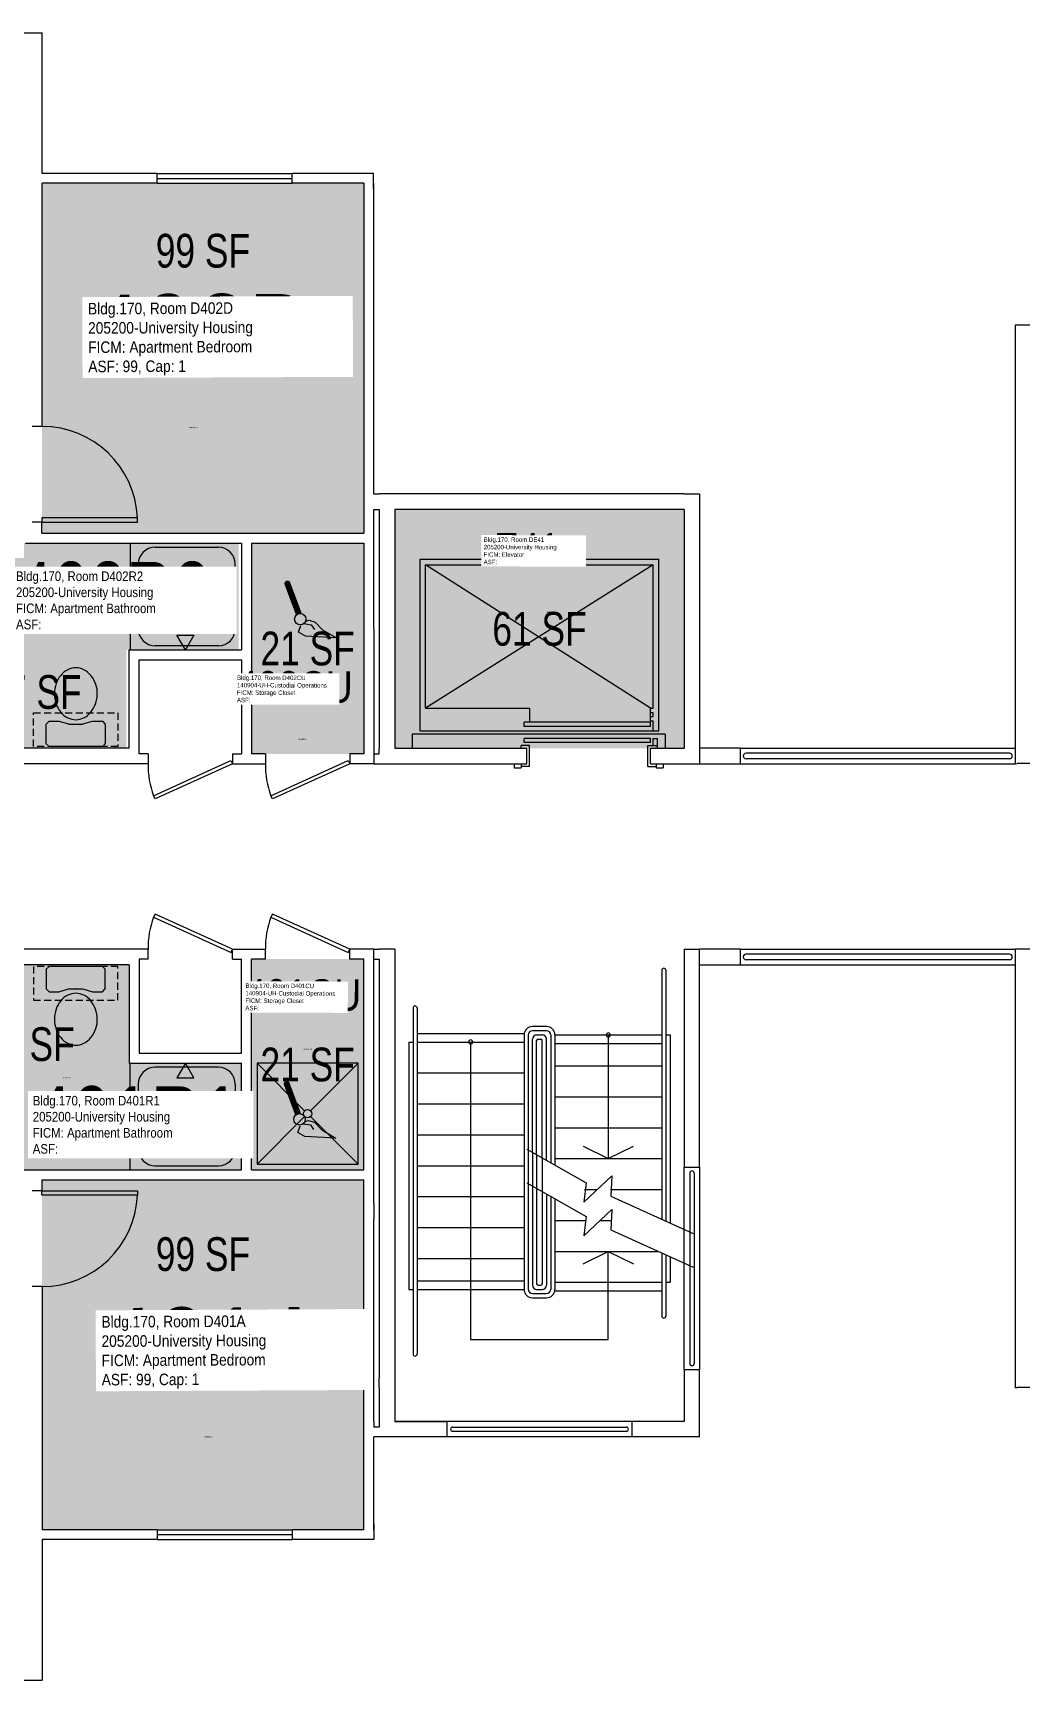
# Model space of a CAD drawing. Header units: inches. Extents: x -54 to 1674, y -51 to 2064.
# Drawn here: x 365 to 716, y 1 to 587 of the extents above; entities that cross this region are included whole.
import ezdxf
from ezdxf.enums import TextEntityAlignment as Align

# ---------------------------------------------------------------- set-up
doc = ezdxf.new("R2010")
doc.units = ezdxf.units.IN
doc.header["$LTSCALE"] = 10
doc.header["$MEASUREMENT"] = 0
doc.linetypes.add('DASHED2', pattern=[0.375, 0.25, -0.125])
doc.layers.get('0').update_dxf_attribs({"linetype": 'CONTINUOUS'})
for name, color, linetype in [('A-DOOR', 2, 'CONTINUOUS'), ('A-FLOR', 3, 'CONTINUOUS'), ('A-GLAZ', 1, 'CONTINUOUS'), ('A-IDEN-ICON', 4, 'CONTINUOUS'), ('A-IDEN-RNUM', 7, 'CONTINUOUS'), ('A-IDEN-SNUM', 4, 'CONTINUOUS'), ('A-IDEN-VNUM', 4, 'CONTINUOUS'), ('A-WALL', 5, 'CONTINUOUS'), ('AREA-TEXT', 3, 'CONTINUOUS'), ('P-SANR-FIXT', 2, 'CONTINUOUS'), ('Rooms-Category-Color', 7, 'CONTINUOUS'), ('Rooms-College-Color', 7, 'CONTINUOUS'), ('Rooms-Department-Color', 7, 'CONTINUOUS'), ('Rooms-Division-Color', 7, 'CONTINUOUS'), ('Rooms-Information', 7, 'CONTINUOUS')]:
    doc.layers.add(name, color=color, linetype=linetype)
doc.styles.add('CP_AREA', font='arial.ttf', dxfattribs={"height": 15})
doc.styles.add('CP_ROOMSNUMBER', font='arial.ttf', dxfattribs={"height": 1})
doc.styles.add('CP_ROOMVNUMBER', font='arial.ttf', dxfattribs={"width": 0.85, "height": 0.075})

# ---------------------------------------------------------------- blocks, each defined once
blk = doc.blocks.new('CPCUST')
at = {"color": 0, "linetype": 'ByBlock'}
for p, q in [((0.0262, -0.0408), (0.0446, -0.0406)), ((0.0297, -0.0341), (0.0376, -0.0302)), ((0.0376, -0.0302), (0.0533, -0.0324)), ((0.0446, -0.0406), (0.0543, -0.0505)), ((0.0533, -0.0324), (0.0745, -0.0479)), ((0.0171, -0.0639), (0.02, -0.0466)), ((0.0358, -0.0705), (0.0171, -0.0639)), ((0.1117, -0.0625), (0.0358, -0.0705)), ((0.0745, -0.0479), (0.1117, -0.0625))]:
    blk.add_line(p, q, dxfattribs=at)
at = {"color": 0, "linetype": 'ByBlock', "const_width": 0.0075}
blk.add_lwpolyline([(-0.0332, 0.0481, 1), (-0.0268, 0.0519, 1)], format="xyb", close=True, dxfattribs=at)
at = {"color": 0, "linetype": 'ByBlock', "const_width": 0.015}
blk.add_lwpolyline([(-0.03, 0.05), (0.01, -0.0193)], dxfattribs=at)
at = {"color": 0, "linetype": 'ByBlock'}
blk.add_circle((0.0158, -0.0313), 0.0141, dxfattribs=at)

msp = doc.modelspace()

# ---------------------------------------------------------------- hatches: boundary and pattern name
at = {"layer": 'Rooms-Category-Color', "true_color": 0x728ef3}
for points in [[(367.76, 408.52), (482.28, 408.52), (482.28, 533.02), (367.78, 533.02)], [(329.29, 405.01), (325.29, 405.01), (325.29, 332.01), (397.79, 332.01), (397.79, 367.01), (437.79, 367.01), (437.79, 405.01), (359.29, 405.01)], [(442.29, 330.02), (442.28, 405.02), (482.28, 405.02), (482.29, 330.02)], [(330.29, 182.01), (326.29, 182.01), (326.29, 255.01), (398.79, 255.01), (398.79, 220.01), (438.79, 220.01), (438.79, 182.01), (360.29, 182.01)], [(442.29, 257.02), (482.29, 257.02), (482.29, 182.02), (442.29, 182.02)], [(367.76, 178.52), (482.29, 178.52), (482.29, 54.02), (367.79, 54.02)]]:
    msp.add_hatch(color=171, dxfattribs=at).paths.add_polyline_path(points)
at = {"layer": 'Rooms-Category-Color', "true_color": 0xadadad}
msp.add_hatch(color=253, dxfattribs=at).paths.add_polyline_path([(493.29, 332.02), (596.29, 332.02), (596.28, 417.02), (493.28, 417.02)])
at = {"layer": 'Rooms-College-Color', "true_color": 0xadadad}
for points in [[(367.76, 408.52), (482.28, 408.52), (482.28, 533.02), (367.78, 533.02)], [(493.29, 332.02), (596.29, 332.02), (596.28, 417.02), (493.28, 417.02)], [(329.29, 405.01), (325.29, 405.01), (325.29, 332.01), (397.79, 332.01), (397.79, 367.01), (437.79, 367.01), (437.79, 405.01), (359.29, 405.01)], [(442.29, 330.02), (442.28, 405.02), (482.28, 405.02), (482.29, 330.02)], [(330.29, 182.01), (326.29, 182.01), (326.29, 255.01), (398.79, 255.01), (398.79, 220.01), (438.79, 220.01), (438.79, 182.01), (360.29, 182.01)], [(442.29, 257.02), (482.29, 257.02), (482.29, 182.02), (442.29, 182.02)], [(367.76, 178.52), (482.29, 178.52), (482.29, 54.02), (367.79, 54.02)]]:
    msp.add_hatch(color=253, dxfattribs=at).paths.add_polyline_path(points)
at = {"layer": 'Rooms-Department-Color', "true_color": 0x604aed}
for points in [[(367.76, 408.52), (482.28, 408.52), (482.28, 533.02), (367.78, 533.02)], [(329.29, 405.01), (325.29, 405.01), (325.29, 332.01), (397.79, 332.01), (397.79, 367.01), (437.79, 367.01), (437.79, 405.01), (359.29, 405.01)], [(442.29, 330.02), (442.28, 405.02), (482.28, 405.02), (482.29, 330.02)], [(330.29, 182.01), (326.29, 182.01), (326.29, 255.01), (398.79, 255.01), (398.79, 220.01), (438.79, 220.01), (438.79, 182.01), (360.29, 182.01)], [(442.29, 257.02), (482.29, 257.02), (482.29, 182.02), (442.29, 182.02)], [(367.76, 178.52), (482.29, 178.52), (482.29, 54.02), (367.79, 54.02)]]:
    msp.add_hatch(color=173, dxfattribs=at).paths.add_polyline_path(points)
at = {"layer": 'Rooms-Department-Color', "true_color": 0xacacac}
msp.add_hatch(color=253, dxfattribs=at).paths.add_polyline_path([(493.29, 332.02), (596.29, 332.02), (596.28, 417.02), (493.28, 417.02)])
at = {"layer": 'Rooms-Division-Color', "true_color": 0x604aed}
for points in [[(367.76, 408.52), (482.28, 408.52), (482.28, 533.02), (367.78, 533.02)], [(329.29, 405.01), (325.29, 405.01), (325.29, 332.01), (397.79, 332.01), (397.79, 367.01), (437.79, 367.01), (437.79, 405.01), (359.29, 405.01)], [(442.29, 330.02), (442.28, 405.02), (482.28, 405.02), (482.29, 330.02)], [(330.29, 182.01), (326.29, 182.01), (326.29, 255.01), (398.79, 255.01), (398.79, 220.01), (438.79, 220.01), (438.79, 182.01), (360.29, 182.01)], [(442.29, 257.02), (482.29, 257.02), (482.29, 182.02), (442.29, 182.02)], [(367.76, 178.52), (482.29, 178.52), (482.29, 54.02), (367.79, 54.02)]]:
    msp.add_hatch(color=173, dxfattribs=at).paths.add_polyline_path(points)
at = {"layer": 'Rooms-Division-Color', "true_color": 0xadadad}
msp.add_hatch(color=253, dxfattribs=at).paths.add_polyline_path([(493.29, 332.02), (596.29, 332.02), (596.28, 417.02), (493.28, 417.02)])

# ---------------------------------------------------------------- linework, layer by layer
at = {"layer": 'A-DOOR'}
for p, q in [((401.76, 414.02), (367.76, 414.02)), ((367.76, 414.02), (367.76, 412.52)), ((367.76, 412.52), (401.76, 412.52)), ((401.76, 412.52), (401.76, 414.02)), ((407.48, 315.13), (435.01, 327.67)), ((435.54, 326.52), (408, 313.99)), ((435.01, 327.67), (435.54, 326.52)), ((449.23, 315.13), (476.76, 327.67)), ((477.29, 326.52), (449.75, 313.99)), ((476.76, 327.67), (477.29, 326.52)), ((408, 313.99), (407.48, 315.13)), ((449.75, 313.99), (449.23, 315.13)), ((408.01, 273.05), (407.48, 271.9)), ((407.48, 271.9), (435.02, 259.37)), ((435.54, 260.52), (408.01, 273.05)), ((449.76, 273.05), (449.23, 271.9)), ((449.23, 271.9), (476.77, 259.37)), ((477.29, 260.52), (449.76, 273.05)), ((435.02, 259.37), (435.54, 260.52)), ((476.77, 259.37), (477.29, 260.52)), ((367.76, 174.52), (401.76, 174.52)), ((367.76, 173.02), (367.76, 174.52)), ((401.76, 173.02), (367.76, 173.02)), ((401.76, 174.52), (401.76, 173.02))]:
    msp.add_line(p, q, dxfattribs=at)
for centre, radius, start, end in [((367.74, 412.46), 34.06, 2.61913, 89.92593), ((434.61, 325.63), 29.09, 178.24893, 201.15027), ((476.36, 325.63), 29.09, 178.24893, 201.15027), ((434.61, 261.41), 29.09, 158.8518, 181.75315), ((476.36, 261.41), 29.09, 158.8518, 181.75315), ((367.74, 174.57), 34.06, 270.07614, 357.38294)]:
    msp.add_arc(centre, radius, start, end, dxfattribs=at)
at = {"layer": 'A-FLOR'}
for p, q in [((502.28, 399.27), (587.28, 399.27)), ((502.29, 338.27), (502.28, 399.27)), ((587.29, 338.27), (587.28, 399.27)), ((504.28, 397.27), (585.28, 397.27)), ((584.29, 346.27), (504.28, 397.27)), ((504.29, 346.27), (504.28, 397.27)), ((585.28, 397.27), (504.29, 346.27)), ((585.29, 346.27), (585.28, 397.27)), ((504.29, 346.27), (541.29, 346.27)), ((541.29, 346.27), (541.29, 341.27)), ((584.29, 346.27), (585.29, 346.27)), ((584.29, 341.77), (584.29, 346.27)), ((584.29, 341.27), (539.29, 341.27)), ((539.29, 339.77), (539.29, 341.27)), ((584.29, 344.77), (585.29, 344.77)), ((584.29, 343.27), (585.29, 343.27)), ((584.29, 341.77), (585.29, 341.77)), ((584.29, 339.77), (584.29, 341.27)), ((585.29, 343.27), (585.29, 344.77)), ((585.29, 338.27), (585.29, 341.77)), ((499.54, 337.02), (499.54, 332.02)), ((589.54, 337.02), (499.54, 337.02)), ((502.29, 338.27), (587.29, 338.27)), ((584.29, 339.77), (539.29, 339.77)), ((539.29, 334.02), (539.29, 335.52)), ((584.29, 335.52), (539.29, 335.52)), ((584.29, 334.02), (539.29, 334.02)), ((584.29, 334.02), (584.29, 335.52)), ((585.29, 333.02), (585.29, 335.52)), ((585.29, 335.52), (586.79, 335.52)), ((586.79, 332.02), (586.79, 335.52)), ((589.54, 337.02), (589.54, 332.02)), ((541.29, 333.02), (538.29, 333.02)), ((538.29, 332.02), (538.29, 333.02)), ((541.29, 325.52), (541.29, 333.02)), ((583.29, 325.52), (583.29, 333.02)), ((583.29, 333.02), (585.29, 333.02)), ((585.54, 333.02), (586.54, 333.02)), ((712.03, 330.27), (618.29, 330.27)), ((712.04, 328.27), (618.29, 328.27)), ((535.79, 326.52), (535.79, 325.02)), ((535.79, 325.02), (538.29, 325.02)), ((538.29, 326.52), (538.29, 325.02)), ((538.29, 326.52), (538.29, 325.52)), ((541.29, 325.52), (538.29, 325.52)), ((583.29, 325.52), (586.27, 325.52)), ((586.27, 326.52), (586.27, 325.02)), ((586.27, 325.02), (588.77, 325.02)), ((588.77, 326.52), (588.77, 325.02)), ((712.04, 258.77), (618.29, 258.77)), ((588.29, 253.02), (588.29, 164.41)), ((589.79, 253.02), (589.79, 163.73)), ((712.04, 256.77), (618.29, 256.77)), ((499.79, 239.52), (499.79, 116.52)), ((501.29, 239.52), (501.29, 116.52)), ((501.29, 230.52), (539.33, 230.52)), ((539.29, 230.02), (539.29, 139.52)), ((540.79, 230.02), (540.79, 139.52)), ((547.29, 233.02), (542.29, 233.02)), ((547.29, 231.52), (542.29, 231.52)), ((543.79, 230.02), (545.79, 230.02)), ((548.79, 230.02), (548.79, 184.41)), ((550.29, 230.02), (588.29, 230.02)), ((550.29, 230.02), (550.29, 183.56)), ((569.29, 230.02), (569.29, 186.02)), ((589.79, 230.02), (591.29, 230.02)), ((591.29, 230.02), (591.29, 163.05)), ((498.29, 227.52), (498.29, 139.52)), ((498.29, 227.52), (499.79, 227.52)), ((501.29, 227.52), (539.29, 227.52)), ((520.29, 227.52), (520.29, 121.73)), ((542.29, 188.23), (542.29, 228.52)), ((543.79, 187.38), (543.79, 228.02)), ((544.29, 228.52), (545.29, 228.52)), ((545.79, 186.25), (545.79, 228.02)), ((547.29, 185.4), (547.29, 228.52)), ((550.29, 227.02), (588.29, 227.02)), ((550.29, 219.02), (588.29, 219.02)), ((501.29, 216.52), (539.29, 216.52)), ((501.29, 205.52), (539.29, 205.52)), ((550.29, 208.02), (588.29, 208.02)), ((501.29, 194.52), (539.29, 194.52)), ((550.29, 197.02), (588.29, 197.02)), ((540.28, 189.37), (561.38, 177.41)), ((542.29, 188.23), (542.29, 141.02)), ((560.29, 190.42), (569.29, 186.02)), ((569.29, 186.02), (578.29, 190.42)), ((501.29, 183.52), (539.29, 183.52)), ((543.79, 187.38), (543.79, 141.52)), ((545.79, 186.25), (545.79, 141.52)), ((547.29, 185.4), (547.29, 185.26)), ((550.29, 186.02), (588.29, 186.02)), ((540.28, 177.37), (561.38, 165.41)), ((560.56, 170.55), (570.51, 179.94)), ((561.38, 177.41), (560.56, 170.55)), ((570.51, 179.94), (570.21, 172.71)), ((598.29, 180.91), (598.29, 113.13)), ((599.79, 180.91), (599.79, 113.13)), ((501.29, 172.52), (539.29, 172.52)), ((547.29, 173.26), (547.29, 141.02)), ((548.79, 172.41), (548.79, 139.52)), ((550.29, 171.56), (550.29, 139.52)), ((560.85, 175.02), (565.05, 175.02)), ((570.06, 175.02), (588.29, 175.02)), ((570.21, 172.71), (599.53, 159.43)), ((560.56, 158.55), (570.51, 167.94)), ((561.38, 165.41), (560.56, 158.55)), ((570.51, 167.94), (570.21, 160.71)), ((501.29, 161.52), (539.29, 161.52)), ((550.29, 164.02), (560.97, 164.02)), ((566.11, 164.02), (570.1, 164.02)), ((570.21, 160.71), (599.53, 147.43)), ((550.29, 153.02), (586.94, 153.02)), ((560.29, 148.63), (569.29, 153.02)), ((569.29, 153.02), (578.29, 148.63)), ((569.29, 121.73), (569.29, 153.02)), ((588.29, 152.41), (588.29, 130.02)), ((501.29, 150.52), (539.29, 150.52)), ((589.79, 151.73), (589.79, 130.02)), ((591.29, 151.05), (591.29, 142.02)), ((501.29, 142.52), (539.29, 142.52)), ((544.29, 141.02), (545.29, 141.02)), ((550.29, 142.02), (588.29, 142.02)), ((589.79, 142.02), (591.29, 142.02)), ((498.29, 139.52), (499.79, 139.52)), ((501.29, 139.52), (539.29, 139.52)), ((542.29, 138.02), (547.29, 138.02)), ((542.29, 136.52), (547.29, 136.52)), ((543.79, 139.52), (545.79, 139.52)), ((550.29, 139.02), (588.29, 139.02)), ((520.29, 121.73), (569.29, 121.73)), ((513.9, 90.52), (575.68, 90.52)), ((513.9, 89.02), (575.68, 89.02))]:
    msp.add_line(p, q, dxfattribs=at)
at = {"layer": 'A-FLOR', "extrusion": (0.000548246, 9.90841e-09, 1)}
msp.add_arc((618.29, 329.27, 0.34), 1, 90.00104, 270.00104, dxfattribs=at)
at = {"layer": 'A-FLOR', "extrusion": (-0.000548246, -9.91704e-09, 1)}
msp.add_arc((712.04, 329.27, -0.39), 1, 270.00104, 90.00104, dxfattribs=at)
at = {"layer": 'A-FLOR', "extrusion": (0.000548246, 9.91273e-09, 1)}
msp.add_arc((618.29, 257.77, 0.34), 1, 90.00104, 270.00104, dxfattribs=at)
at = {"layer": 'A-FLOR', "extrusion": (-0.000548246, -9.91272e-09, 1)}
msp.add_arc((712.04, 257.77, -0.39), 1, 270.00104, 90.00104, dxfattribs=at)
at = {"layer": 'A-FLOR'}
for centre, radius, start, end in [((589.04, 253.02), 0.75, 0.00104, 180.00104), ((500.54, 239.52), 0.75, 0.00104, 180.00104), ((542.29, 230.02), 3, 90.00104, 180.00104), ((542.29, 230.02), 1.5, 90.00104, 180.00104), ((543.79, 228.52), 1.5, 90.00104, 180.00104), ((545.79, 228.52), 1.5, 0.00104, 90.00104), ((547.29, 230.02), 3, 0.00104, 90.00104), ((547.29, 230.02), 1.5, 0.00104, 90.00104), ((569.29, 230.02), 0.75, 90.00104, 270.00104), ((569.29, 230.02), 0.75, 270.00104, 90.00104), ((520.29, 227.52), 0.75, 90.00104, 270.00104), ((520.29, 227.52), 0.75, 270.00104, 90.00104), ((544.29, 228.02), 0.5, 90.00104, 180.00104), ((545.29, 228.02), 0.5, 0.00104, 90.00104), ((599.04, 180.91), 0.75, 0.00104, 180.00104), ((543.79, 141.02), 1.5, 180.00104, 270.00104), ((544.29, 141.52), 0.5, 180.00104, 270.00104), ((545.29, 141.52), 0.5, 270.00104, 0.00104), ((545.79, 141.02), 1.5, 270.00104, 0.00104), ((542.29, 139.52), 3, 180.00104, 270.00104), ((542.29, 139.52), 1.5, 180.00104, 270.00104), ((547.29, 139.52), 1.5, 270.00104, 0.00104), ((547.29, 139.52), 3, 270.00104, 0.00104), ((589.04, 130.02), 0.75, 180.00104, 0.00104), ((500.54, 116.52), 0.75, 180.00104, 0.00104), ((599.04, 113.13), 0.75, 180.00104, 0.00104), ((513.9, 89.77), 0.75, 90.00104, 270.00104), ((575.68, 89.77), 0.75, 270.00104, 90.00104)]:
    msp.add_arc(centre, radius, start, end, dxfattribs=at)
at = {"layer": 'A-GLAZ'}
for p, q in [((408.78, 536.52), (456.78, 536.52)), ((408.78, 534.77), (456.78, 534.77)), ((408.78, 533.02), (456.78, 533.02)), ((408.79, 54.02), (456.79, 54.02)), ((408.79, 52.27), (456.79, 52.27)), ((408.79, 50.52), (456.79, 50.52))]:
    msp.add_line(p, q, dxfattribs=at)
at = {"layer": 'A-WALL'}
for p, q in [((307.78, 586.52), (367.78, 586.52)), ((367.78, 536.52), (367.78, 586.52)), ((408.78, 536.52), (367.78, 536.52)), ((408.78, 533.02), (408.78, 536.52)), ((456.78, 533.02), (456.78, 536.52)), ((485.78, 536.52), (456.78, 536.52)), ((485.78, 531.02), (485.78, 536.52)), ((367.78, 446.52), (367.78, 533.02)), ((408.78, 533.02), (367.78, 533.02)), ((482.28, 533.02), (456.78, 533.02)), ((482.28, 533.02), (482.28, 408.52)), ((485.78, 500.02), (485.78, 494.52)), ((714.03, 482.55), (714.04, 326.52)), ((714.78, 482.55), (714.03, 482.55)), ((726.78, 482.55), (714.78, 482.55)), ((367.78, 446.52), (364.28, 446.52)), ((485.78, 422.52), (487.78, 422.52)), ((596.28, 422.52), (487.78, 422.52)), ((596.28, 422.52), (601.78, 422.52)), ((601.78, 422.52), (601.79, 326.52)), ((485.78, 417.02), (487.78, 417.02)), ((487.78, 417.02), (487.79, 332.02)), ((493.28, 417.02), (493.29, 332.02)), ((596.28, 417.02), (493.28, 417.02)), ((596.28, 417.02), (596.29, 332.02)), ((367.76, 412.52), (364.28, 412.52)), ((367.76, 408.52), (367.76, 412.52)), ((361.91, 405.02), (438.78, 405.02)), ((367.76, 408.52), (482.28, 408.52)), ((438.78, 405.02), (438.79, 367.02)), ((442.28, 405.02), (442.29, 330.02)), ((442.28, 405.02), (482.28, 405.02)), ((482.28, 405.02), (482.29, 330.02)), ((398.79, 367.02), (438.79, 367.02)), ((398.79, 332.02), (398.79, 367.02)), ((402.29, 363.52), (438.79, 363.52)), ((402.29, 330.02), (402.29, 363.52)), ((438.79, 363.52), (438.79, 330.02)), ((398.79, 332.02), (351.29, 332.02)), ((405.54, 330.02), (402.29, 330.02)), ((405.54, 330.02), (405.54, 326.52)), ((435.54, 330.02), (435.54, 326.52)), ((435.54, 330.02), (438.79, 330.02)), ((477.29, 330.02), (477.29, 326.52)), ((482.29, 330.02), (477.29, 330.02)), ((485.79, 332.02), (485.79, 330.02)), ((485.79, 330.02), (487.79, 330.02)), ((485.79, 330.02), (487.79, 330.02)), ((487.79, 330.02), (487.79, 332.02)), ((493.29, 332.02), (540.29, 332.02)), ((540.29, 326.52), (540.29, 332.02)), ((584.29, 326.52), (584.29, 332.02)), ((584.29, 332.02), (596.29, 332.02)), ((616.29, 332.02), (601.79, 332.02)), ((616.29, 326.52), (616.29, 332.02)), ((616.29, 332.02), (714.04, 332.02)), ((405.54, 326.52), (318.79, 326.52)), ((435.54, 326.52), (447.29, 326.52)), ((485.79, 326.52), (477.29, 326.52)), ((485.79, 326.52), (487.79, 326.52)), ((487.79, 326.52), (540.29, 326.52)), ((584.29, 326.52), (601.79, 326.52)), ((601.79, 326.52), (616.29, 326.52)), ((616.29, 326.52), (714.04, 326.52)), ((714.04, 326.52), (714.79, 326.55)), ((899.29, 326.55), (714.79, 326.55)), ((405.54, 260.52), (338.29, 260.52)), ((405.54, 257.02), (405.54, 260.52)), ((435.54, 257.02), (435.54, 260.52)), ((435.54, 260.52), (447.29, 260.52)), ((477.29, 257.02), (477.29, 260.52)), ((485.79, 260.52), (477.29, 260.52)), ((485.79, 260.52), (487.79, 260.52)), ((493.29, 260.52), (487.79, 260.52)), ((493.29, 260.52), (493.29, 92.52)), ((596.29, 260.52), (601.79, 260.52)), ((596.29, 260.52), (596.29, 183.02)), ((601.79, 183.02), (601.79, 260.52)), ((616.29, 260.52), (601.79, 260.52)), ((616.29, 255.02), (616.29, 260.52)), ((616.29, 260.52), (714.04, 260.52)), ((714.04, 260.55), (714.04, 260.52)), ((714.79, 260.55), (714.04, 260.55)), ((714.04, 260.52), (714.04, 104.55)), ((877.29, 260.55), (714.79, 260.55)), ((398.79, 255.02), (351.29, 255.02)), ((398.79, 255.02), (398.79, 220.02)), ((405.54, 257.02), (402.29, 257.02)), ((402.29, 257.02), (402.29, 223.52)), ((435.54, 257.02), (438.79, 257.02)), ((438.79, 223.52), (438.79, 257.02)), ((442.29, 182.02), (442.29, 257.02)), ((482.29, 257.02), (477.29, 257.02)), ((482.29, 182.02), (482.29, 257.02)), ((485.79, 257.02), (487.79, 257.02)), ((485.79, 255.02), (485.79, 257.02)), ((485.79, 257.02), (487.79, 257.02)), ((487.79, 257.02), (487.79, 108.02)), ((601.79, 255.02), (616.29, 255.02)), ((616.29, 255.02), (714.04, 255.02)), ((402.29, 223.52), (438.79, 223.52)), ((398.79, 220.02), (438.79, 220.02)), ((438.79, 182.02), (438.79, 220.02)), ((360.29, 182.02), (438.79, 182.02)), ((442.29, 182.02), (482.29, 182.02)), ((596.29, 111.02), (596.29, 183.02)), ((596.29, 183.02), (601.79, 183.02)), ((601.79, 183.02), (601.79, 111.02)), ((367.76, 178.52), (367.76, 174.52)), ((367.76, 178.52), (482.29, 178.52)), ((482.29, 54.02), (482.29, 178.52)), ((367.76, 174.52), (364.29, 174.52)), ((485.79, 170.02), (485.79, 164.52)), ((367.79, 140.52), (364.29, 140.52)), ((367.79, 140.52), (367.79, 54.02)), ((487.79, 104.52), (487.79, 108.02)), ((596.29, 111.02), (596.29, 92.52)), ((596.29, 111.02), (601.79, 111.02)), ((601.79, 87.02), (601.79, 111.02)), ((487.79, 104.52), (487.79, 90.52)), ((714.04, 104.55), (714.79, 104.55)), ((727.04, 104.55), (714.79, 104.55)), ((485.79, 92.52), (485.79, 90.52)), ((487.79, 90.52), (485.79, 90.52)), ((493.29, 92.52), (511.79, 92.52)), ((511.79, 92.52), (493.29, 92.52)), ((511.79, 92.52), (511.79, 87.02)), ((577.79, 92.52), (511.79, 92.52)), ((577.79, 87.02), (577.79, 92.52)), ((596.29, 92.52), (577.79, 92.52)), ((487.79, 87.02), (485.79, 87.02)), ((511.79, 87.02), (487.79, 87.02)), ((577.79, 87.02), (511.79, 87.02)), ((601.79, 87.02), (577.79, 87.02)), ((408.79, 54.02), (367.79, 54.02)), ((408.79, 54.02), (408.79, 50.52)), ((482.29, 54.02), (456.79, 54.02)), ((456.79, 54.02), (456.79, 50.52)), ((485.79, 56.02), (485.79, 50.52)), ((408.79, 50.52), (367.79, 50.52)), ((367.79, 50.52), (367.79, 0.52)), ((485.79, 50.52), (456.79, 50.52)), ((307.79, 0.52), (367.79, 0.52))]:
    msp.add_line(p, q, dxfattribs=at)
at = {"layer": 'A-WALL', "linetype": 'Continuous'}
for p, q in [((485.78, 533.02), (485.78, 500.02)), ((485.78, 494.52), (485.78, 422.52)), ((485.78, 417.02), (485.79, 332.02)), ((447.29, 330.02), (442.29, 330.02)), ((447.29, 330.02), (447.29, 326.52)), ((485.79, 332.02), (485.79, 326.52)), ((447.29, 257.02), (447.29, 260.52)), ((485.79, 255.02), (485.79, 260.52)), ((447.29, 257.02), (442.29, 257.02)), ((485.79, 170.02), (485.79, 255.02)), ((485.79, 92.52), (485.79, 164.52)), ((485.79, 54.02), (485.79, 87.02))]:
    msp.add_line(p, q, dxfattribs=at)
at = {"layer": 'P-SANR-FIXT'}
for p, q in [((399.16, 405.02), (399.16, 367.02)), ((408.03, 403.52), (430.53, 403.52)), ((402.04, 374.52), (402.03, 397.52)), ((436.54, 374.52), (436.53, 397.52)), ((418.79, 367.02), (415.79, 372.22)), ((415.79, 372.22), (421.79, 372.22)), ((421.79, 372.22), (418.79, 367.02)), ((430.54, 368.52), (408.04, 368.52)), ((369.29, 340.64), (370.16, 341.52)), ((369.29, 333.64), (369.29, 340.64)), ((370.46, 341.64), (373.79, 341.64)), ((373.79, 341.64), (377.23, 340.66)), ((377.34, 340.64), (382.23, 340.64)), ((382.34, 340.66), (385.79, 341.64)), ((385.79, 341.64), (389.29, 341.64)), ((389.29, 341.64), (390.16, 340.77)), ((390.29, 340.47), (390.29, 333.82)), ((370.29, 332.64), (369.29, 333.64)), ((389.29, 332.64), (370.29, 332.64)), ((390.16, 333.52), (389.29, 332.64)), ((370.29, 254.39), (369.29, 253.39)), ((369.29, 253.39), (369.29, 246.39)), ((389.29, 254.39), (370.29, 254.39)), ((390.16, 253.52), (389.29, 254.39)), ((390.29, 246.57), (390.29, 253.22)), ((369.29, 246.39), (370.17, 245.52)), ((373.79, 245.39), (377.23, 246.38)), ((377.35, 246.39), (382.23, 246.39)), ((382.34, 246.38), (385.79, 245.39)), ((389.29, 245.39), (390.17, 246.27)), ((370.46, 245.39), (373.79, 245.39)), ((385.79, 245.39), (389.29, 245.39)), ((399.16, 182.02), (399.16, 220.02)), ((430.54, 218.52), (408.04, 218.52)), ((418.79, 220.02), (415.79, 214.82)), ((421.79, 214.82), (418.79, 220.02)), ((444.29, 220.02), (444.29, 184.02)), ((480.29, 220.02), (444.29, 220.02)), ((480.29, 184.02), (480.29, 220.02)), ((402.04, 212.52), (402.04, 189.52)), ((415.79, 214.82), (421.79, 214.82)), ((436.54, 212.52), (436.54, 189.52)), ((408.04, 183.52), (430.54, 183.52)), ((444.29, 184.02), (480.29, 184.02))]:
    msp.add_line(p, q, dxfattribs=at)
at = {"layer": 'P-SANR-FIXT', "linetype": 'DASHED2'}
for p, q in [((364.79, 344.64), (394.79, 344.64)), ((364.79, 332.64), (364.79, 344.64)), ((394.79, 344.64), (394.79, 332.64)), ((394.79, 332.64), (364.79, 332.64)), ((364.79, 254.39), (364.79, 242.39)), ((394.79, 254.39), (364.79, 254.39)), ((394.79, 242.39), (394.79, 254.39)), ((364.79, 242.39), (394.79, 242.39))]:
    msp.add_line(p, q, dxfattribs=at)
at = {"layer": 'P-SANR-FIXT', "linetype": 'Continuous'}
for p, q in [((461.23, 203.08), (444.29, 220.02)), ((463.35, 203.08), (480.29, 220.02)), ((444.29, 184.02), (461.23, 200.96)), ((480.29, 184.02), (463.35, 200.96))]:
    msp.add_line(p, q, dxfattribs=at)
msp.add_circle((462.29, 202.02), 1.5, dxfattribs=at)
at = {"layer": 'P-SANR-FIXT'}
for centre, radius, start, end in [((408.03, 397.52), 6, 90.00104, 180.00104), ((430.53, 397.52), 6, 0.00104, 90.00104), ((408.04, 374.52), 6, 180.00104, 270.00104), ((430.54, 374.52), 6, 270.00104, 0.00104), ((381.61, 352.01), 9.33, 140.52858, 161.16565), ((380.5, 352.92), 7.89, 116.70223, 140.52858), ((379.79, 354.34), 6.3, 90.00104, 116.70223), ((379.79, 354.34), 6.3, 63.29985, 90.00104), ((379.07, 352.92), 7.89, 39.4735, 63.29985), ((377.25, 351.43), 10.24, 18.83642, 39.4735), ((383.36, 351.41), 11.18, 161.16565, 180.00104), ((378.86, 351.97), 8.55, 356.2256, 18.83642), ((383.36, 351.41), 11.18, 180.00104, 198.83642), ((381.61, 350.81), 9.33, 198.83642, 219.4735), ((377.96, 350.81), 9.33, 320.52858, 341.16565), ((376.21, 351.41), 11.18, 341.16565, 0.00104), ((370.46, 341.22), 0.418, 90.00104, 135.00104), ((380.5, 349.89), 7.89, 219.4735, 243.29985), ((379.79, 348.48), 6.3, 243.29985, 270.00104), ((377.34, 341.06), 0.418, 254.05564, 270.00104), ((379.73, 341.06), 0.418, 270.00104, 285.94643), ((379.79, 348.48), 6.3, 270.00104, 296.70223), ((379.07, 349.89), 7.89, 296.70223, 320.52858), ((389.87, 340.47), 0.418, 0.00104, 45.00104), ((389.87, 333.82), 0.418, 315.00104, 0.00104), ((389.87, 253.22), 0.418, 0.00104, 45.00104), ((377.35, 245.97), 0.418, 90.00104, 105.94643), ((379.73, 245.97), 0.418, 74.05564, 90.00104), ((389.87, 246.57), 0.418, 315.00104, 0.00104), ((370.46, 245.81), 0.418, 225.00104, 270.00104), ((381.61, 236.22), 9.33, 140.52858, 161.16565), ((380.5, 237.14), 7.89, 116.70223, 140.52858), ((379.79, 238.56), 6.3, 90.00104, 116.70223), ((379.79, 238.56), 6.3, 63.29985, 90.00104), ((379.08, 237.14), 7.89, 39.4735, 63.29985), ((377.96, 236.22), 9.33, 18.83642, 39.4735), ((383.37, 235.63), 11.18, 161.16565, 180.00104), ((383.37, 235.63), 11.18, 180.00104, 198.83642), ((376.21, 235.63), 11.18, 0.00104, 18.83642), ((378.86, 235.06), 8.55, 341.16565, 3.77647), ((381.61, 235.03), 9.33, 198.83642, 219.4735), ((380.5, 234.11), 7.89, 219.4735, 243.29985), ((379.08, 234.11), 7.89, 296.70223, 320.52858), ((377.26, 235.61), 10.24, 320.52858, 341.16565), ((379.79, 232.7), 6.3, 243.29985, 270.00104), ((379.79, 232.7), 6.3, 270.00104, 296.70223), ((408.04, 212.52), 6, 90.00104, 180.00104), ((430.54, 212.52), 6, 0.00104, 90.00104), ((408.04, 189.52), 6, 180.00104, 270.00104), ((430.54, 189.52), 6, 270.00104, 0.00104)]:
    msp.add_arc(centre, radius, start, end, dxfattribs=at)

# ---------------------------------------------------------------- block references
at = {"layer": 'A-IDEN-ICON', "xscale": 144.0000000047988, "yscale": 144.0000000047988, "zscale": 144.0000000047988, "rotation": 350.4938025657615}
for p in [(458.17, 382.79), (457.92, 204.82)]:
    msp.add_blockref('CPCUST', p, dxfattribs=at)

# ---------------------------------------------------------------- texts
at = {"layer": 'A-IDEN-RNUM', "style": 'CP_ROOMSNUMBER'}
for s, rotation, p in [('0402-D0', 0.27608, (420.06, 445.92)), ('0E41-00', 359.93104, (547.41, 380.3)), ('0402-CU', 359.81637, (459.11, 335.12)), ('0401-CU', 359.81637, (460.81, 224.8)), ('0401-A0', 0.27218, (425.58, 86.9))]:
    msp.add_text(s, height=0.36, rotation=rotation, dxfattribs=at).set_placement(p)
msp.add_text('0401-R1', height=0.36, dxfattribs=at).set_placement((375.09, 214.61))
at = {"layer": 'A-IDEN-SNUM', "style": 'CP_ROOMSNUMBER'}
for s, rotation, p in [('1700D402D0', 0.27608, (420.06, 445.92)), ('1700DE4100', 359.93104, (547.41, 380.3)), ('1700D402CU', 359.81637, (459.11, 335.12)), ('1700D401CU', 359.81637, (460.81, 224.8)), ('1700D401A0', 0.27218, (425.58, 86.9))]:
    msp.add_text(s, height=0.36, rotation=rotation, dxfattribs=at).set_placement(p)
msp.add_text('1700D401R1', height=0.36, dxfattribs=at).set_placement((375.09, 214.61))
at = {"layer": 'A-IDEN-VNUM', "style": 'CP_ROOMVNUMBER', "width": 0.85}
for s, height, rotation, p in [('402D', 28.8, 0.27218, (384.25, 464.54)), (' E41', 11.143, 359.93247, (524.92, 397.48)), ('402CU', 11.143, 359.81637, (437.13, 348.37)), ('401CU', 11.143, 359.81637, (440.13, 238.77)), ('401A', 28.8, 0.27622, (389.03, 104.08))]:
    msp.add_text(s, height=height, rotation=rotation, dxfattribs=at).set_placement(p)
at = {"layer": 'A-IDEN-VNUM', "style": 'CP_ROOMVNUMBER'}
for s, width, p in [('402R2', 0.7, (358.51, 374.33)), ('401R1', 0.75, (364.47, 187.74))]:
    msp.add_text(s, height=24, dxfattribs=dict(at, width=width)).set_placement(p)
at = {"layer": 'AREA-TEXT', "style": 'CP_AREA', "width": 0.75}
for s, p in [('99 SF', (425.02, 509.04)), ('61 SF', (544.79, 374.52)), ('21 SF', (462.29, 367.52)), ('47 SF', (365.07, 352.04)), ('47 SF', (362.62, 226.76)), ('21 SF', (462.29, 219.52)), ('99 SF', (425.03, 152.06))]:
    msp.add_text(s, height=12, dxfattribs=at).set_placement(p, align=Align.MIDDLE_CENTER)

# ---------------------------------------------------------------- next in the draw order: texts
at = {"layer": 'Rooms-Information', "attachment_point": 7, "style": 'CP_ROOMVNUMBER', "bg_fill": 3, "box_fill_scale": 1.5, "bg_fill_color": 256, "bg_fill_true_color": 13158600, "bg_fill_transparency": 0}
for s, insert, char_height, width, rotation in [('Bldg.170, Room D402D^M^J205200-University Housing^M^JFICM: Apartment Bedroom^M^JASF: 99, Cap: 1', (384.25, 464.54), 4.1143, 92.16, 0.27218), ('Bldg.170, Room DE41^M^J205200-University Housing^M^JFICM: Elevator^M^JASF: ', (524.92, 397.48), 1.5919, 35.6584, 359.93247), ('Bldg.170, Room D402CU^M^J140904-UH-Custodial Operations^M^JFICM: Storage Closet^M^JASF: ', (437.13, 348.37), 1.5919, 35.6584, 359.81637), ('Bldg.170, Room D401CU^M^J140904-UH-Custodial Operations^M^JFICM: Storage Closet^M^JASF: ', (440.13, 238.77), 1.5919, 35.6584, 359.81637), ('Bldg.170, Room D401A^M^J205200-University Housing^M^JFICM: Apartment Bedroom^M^JASF: 99, Cap: 1', (389.03, 104.08), 4.1143, 92.16, 0.27622), ('Bldg.170, Room D401B^M^J205200-University Housing^M^JFICM: Apartment Bedroom^M^JASF: 98, Cap: 1', (270.63, 54.57), 4.1143, 92.16, 0.27218)]:
    msp.add_mtext(s, dxfattribs=dict(at, insert=insert, char_height=char_height, width=width, rotation=rotation))
at = {"layer": 'Rooms-Information', "char_height": 3.4286, "width": 76.8, "attachment_point": 7, "style": 'CP_ROOMVNUMBER', "bg_fill": 3, "box_fill_scale": 1.5, "bg_fill_color": 256, "bg_fill_true_color": 13158600, "bg_fill_transparency": 0}
for s, insert in [('Bldg.170, Room D402R2^M^J205200-University Housing^M^JFICM: Apartment Bathroom^M^JASF: ', (358.51, 374.33)), ('Bldg.170, Room D401R1^M^J205200-University Housing^M^JFICM: Apartment Bathroom^M^JASF: ', (364.47, 187.74))]:
    msp.add_mtext(s, dxfattribs=dict(at, insert=insert))

doc.saveas('drawing.dxf')
